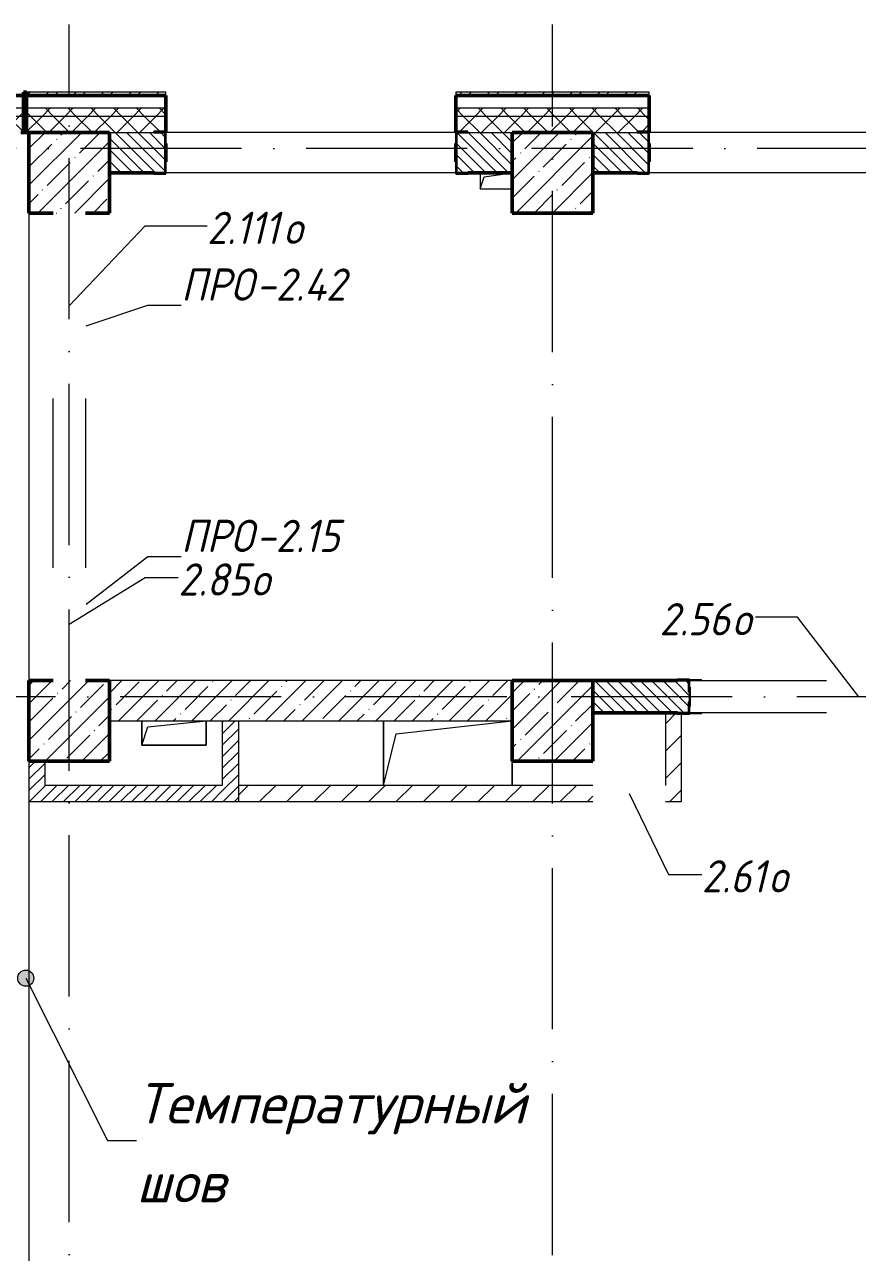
# Model space of a CAD drawing. Header units: millimetres. Extents: x -537608 to 253996, y -217170 to 186033.
# Drawn here: x -146325 to -141155, y -54204 to -46588 of the extents above; entities that cross this region are included whole.
import ezdxf

# ---------------------------------------------------------------- set-up
doc = ezdxf.new("R2010")
doc.units = ezdxf.units.MM
doc.linetypes.add('50_200_ШТРИХ_1Т_ш5_п1_п1_', pattern=[1400, 1000, -200, 0, -200])
for name, color, linetype, lineweight in [('A-FLOR-____-OTLN', 7, 'Continuous', 9), ('A-GENM-____-IDEN', 7, 'Continuous', 9), ('A-GENM-____-MCUT', 7, 'Continuous', 25), ('A-GENM-____-OTLN', 7, 'Continuous', 9), ('A-GENM-____-OTLN-1', 7, 'Continuous', 25), ('A-GLAZ-____-IDEN', 7, 'Continuous', 9), ('A-WALL-____-MCUT-1', 7, 'Continuous', 9), ('A-WALL-____-MCUT-2', 7, 'Continuous', 50), ('A-WALL-____-MCUT-3', 7, 'Continuous', 9), ('A-WALL-____-OTLN', 7, 'Continuous', 9), ('A-WALL-____-PATT-1', 7, 'Continuous', 9), ('A-WALL-FNSH-MCUT-1', 7, 'Continuous', 9), ('G-____-____-TEXT', 7, 'Continuous', 9), ('I-WALL-____-OTLN', 7, 'Continuous', 9), ('S-COLS-____-MCUT', 7, 'Continuous', 50), ('S-COLS-____-OTLN', 7, 'Continuous', 9), ('S-GRID-____-OTLN-1', 7, '50_200_ШТРИХ_1Т_ш5_п1_п1_', 9)]:
    doc.layers.add(name, color=color, linetype=linetype, lineweight=lineweight)
doc.styles.add('ISOCPEUR_I', font='isocpeui.ttf', dxfattribs={"height": 300})
doc.styles.add('ISOCPEUR_I_9', font='isocpeui.ttf', dxfattribs={"width": 0.9, "height": 250})
pattern_1 = [(45, (-184647.67, -56738.29), (-70.71068, 70.71068), []), (135, (-184647.67, -56738.29), (-70.71068, -70.71068), [])]
pattern_2 = [(135, (-184647.673, -56738.29), (-35.35534, -35.35534), [])]
pattern_3 = [(45, (-184647.673, -56738.29), (-35.35534, 35.35534), [])]
pattern_4 = [(45, (-184647.67, -56738.29), (-84.8528, 84.8528), [])]
pattern_5 = [(45, (-184647.67, -56738.29), (-114.04925, 114.04925), []), (45, (-184533.62, -56738.29), (-114.04925, 114.04925), [201.612, -40.322, 3.353, -36.97])]

# ---------------------------------------------------------------- blocks, each defined once
blk = doc.blocks.new('BSC_Колонна _Прямоугольная - 500х500-V88-АР1_План отверстий 2 этажа в осях 1-64_А-ГГ')
at = {"layer": 'S-COLS-____-OTLN'}
h = blk.add_hatch(dxfattribs=at)
h.set_pattern_fill('FP_117', color=256, style=0, pattern_type=2)
h.set_pattern_definition([(45, (-38600, -5831.04), (-114.04925, 114.04925), []), (45, (-38485.95, -5831.04), (-114.04925, 114.04925), [201.613, -40.323, 3.353, -36.97])])
h.paths.add_polyline_path([(-250, -250), (250, -250), (250, 250), (-250, 250)], flags=0)
at = {"layer": 'S-COLS-____-MCUT'}
for p, q in [((-100, 250), (-250, 250)), ((-250, 250), (-250, -250)), ((250, 250), (100, 250)), ((250, -250), (250, 250)), ((-250, -250), (250, -250))]:
    blk.add_line(p, q, dxfattribs=at)
blk = doc.blocks.new('BSC_Колонна _Прямоугольная - 500х500-V132-АР1_План отверстий 2 этажа в осях 1-64_А-ГГ')
at = {"layer": 'S-COLS-____-OTLN'}
h = blk.add_hatch(dxfattribs=at)
h.set_pattern_fill('FP_162', color=256, style=0, pattern_type=2)
h.set_pattern_definition([(45, (-41600, -5831.04), (-114.04925, 114.04925), []), (45, (-41485.95, -5831.04), (-114.04925, 114.04925), [201.613, -40.323, 3.353, -36.97])])
h.paths.add_polyline_path([(-250, -250), (250, -250), (250, 250), (-250, 250)], flags=0)
at = {"layer": 'S-COLS-____-MCUT'}
for p, q in [((250, 250), (-250, 250)), ((-250, 250), (-250, -250)), ((250, -250), (250, 250)), ((-250, -250), (250, -250))]:
    blk.add_line(p, q, dxfattribs=at)
blk = doc.blocks.new('Фахверк_СКБ_Уголок - 250_2700-27497298-АР1_План отверстий 2 этажа в осях 1-64_А-ГГ')
at = {"layer": 'A-GENM-____-MCUT'}
for p, q in [((200, 181), (125, 181)), ((125, 181), (125, 106)), ((131, 106), (131, 175)), ((131, 175), (200, 175)), ((200, 175), (200, 181)), ((125, 106), (131, 106)), ((131, -6), (125, -6)), ((125, -6), (125, -81)), ((131, -75), (131, -6)), ((200, -75), (131, -75)), ((200, -81), (200, -75)), ((125, -81), (200, -81))]:
    blk.add_line(p, q, dxfattribs=at)
blk = doc.blocks.new('154_Стойка_СКБ_Уголок - СМ-2480_200-28346303-АР1_План отверстий 2 этажа в осях 1-64_А-ГГ')
at = {"layer": 'A-GENM-____-MCUT'}
for p, q in [((125, 156), (125, 81)), ((200, 156), (125, 156)), ((200, 150), (200, 156)), ((125, 81), (131, 81)), ((131, 81), (131, 150)), ((131, 150), (200, 150)), ((131, 19), (125, 19)), ((125, 19), (125, -56)), ((131, -50), (131, 19)), ((125, -56), (200, -56)), ((200, -50), (131, -50)), ((200, -56), (200, -50))]:
    blk.add_line(p, q, dxfattribs=at)
blk = doc.blocks.new('Стойка_Влож_Полоса боковая - Полоса-28213942-АР1_План отверстий 2 этажа в осях 1-64_А-ГГ')
at = {"layer": 'A-GENM-____-OTLN'}
for p, q in [((-5, 60), (0, 60)), ((-5, -60), (-5, 60)), ((0, 31), (0, -31)), ((0, -60), (-5, -60))]:
    blk.add_line(p, q, dxfattribs=at)
blk = doc.blocks.new('Стойка_Влож_Уголок_Опорный - Уголок-28213941-АР1_План отверстий 2 этажа в осях 1-64_А-ГГ')
at = {"layer": 'A-GENM-____-OTLN'}
for p, q in [((-212, -6), (-212, 0)), ((0, 0), (0, -6)), ((-212, -75), (-212, -6)), ((-212, -6), (-206, -6)), ((-212, -75), (-206, -75)), ((-6, -6), (0, -6)), ((-6, -75), (0, -75)), ((0, -6), (0, -75))]:
    blk.add_line(p, q, dxfattribs=at)
blk = doc.blocks.new('AR_Отверстие прямоугольное _в плите_ - AR_Отверстие прямоугольное _в плите_-30459225-АР1_План отверстий 2 этажа в осях 1-64_А-ГГ')
at = {"layer": 'A-GENM-____-OTLN'}
for p, q in [((-200, 75), (-200, -75)), ((-200, -75), (-162.5, 37.5)), ((-162.5, 37.5), (200, 75)), ((200, -75), (200, 75)), ((-200, -75), (200, -75))]:
    blk.add_line(p, q, dxfattribs=at)
blk = doc.blocks.new('AR_Отверстие прямоугольное _в плите_ - AR_Отверстие прямоугольное _в плите_-V165-АР1_План отверстий 2 этажа в осях 1-64_А-ГГ')
at = {"layer": 'A-GENM-____-OTLN'}
for p, q in [((-100, 50), (-100, -50)), ((-100, -50), (-75, 25)), ((-75, 25), (100, 50)), ((-100, -50), (100, -50))]:
    blk.add_line(p, q, dxfattribs=at)
blk = doc.blocks.new('AR_Отверстие прямоугольное _в плите_ - AR_Отверстие прямоугольное _в плите_-30552658-АР1_План отверстий 2 этажа в осях 1-64_А-ГГ')
at = {"layer": 'A-GENM-____-OTLN'}
for p, q in [((-400, 200), (-400, -200)), ((-320, 120), (400, 200)), ((-400, -200), (-320, 120)), ((400, -200), (400, -50))]:
    blk.add_line(p, q, dxfattribs=at)
blk = doc.blocks.new('Стены 4 - Стены 4-31195499-АР1_План отверстий 2 этажа в осях 1-64_А-ГГ')
at = {"layer": 'A-WALL-____-MCUT-2'}
for p, q in [((-1798.5, 41030.2), (-1798.5, 41010.2)), ((-1548.5, 41030.2), (-1798.5, 41030.2)), ((-1798.5, 41010.2), (-1548.5, 41010.2)), ((-1548.5, 41010.2), (-1548.5, 41030.2))]:
    blk.add_line(p, q, dxfattribs=at)

msp = doc.modelspace()

# ---------------------------------------------------------------- hatches: boundary and pattern name
at = {"layer": 'A-WALL-____-PATT-1'}
h = msp.add_hatch(dxfattribs=at)
h.set_pattern_fill('FP_3', color=256, style=0, pattern_type=2)
h.set_pattern_definition([(45, (-184647.67, -56738.29), (-85.53659, 85.53659), []), (45, (-184590.65, -56738.29), (-85.53659, 85.53659), [])])
h.paths.add_polyline_path([(-112782.6725, -47027.2474), (-112782.6725, -47007.2474), (-116647.6725, -47007.2474), (-116647.6725, -47027.2474), (-113962.7906, -47027.2474)], flags=0)
h.paths.add_polyline_path([(-118447.6725, -47027.2474), (-118447.6725, -47007.2474), (-119647.6725, -47007.2474), (-119647.6725, -47027.2474), (-119265.1835, -47027.2474)], flags=0)
h.paths.add_polyline_path([(-121447.6725, -47027.2474), (-121447.6725, -47007.2474), (-122647.6725, -47007.2474), (-122647.6725, -47027.2474), (-121916.3799, -47027.2474)], flags=0)
h.paths.add_polyline_path([(-125451.3085, -47027.2474), (-124447.6725, -47027.2474), (-124447.6725, -47007.2474), (-125647.6725, -47007.2474), (-125647.6725, -47027.2474)], flags=0)
h.paths.add_polyline_path([(-128102.5049, -47027.2474), (-127447.6725, -47027.2474), (-127447.6725, -47007.2474), (-128647.6725, -47007.2474), (-128647.6725, -47027.2474)], flags=0)
h.paths.add_polyline_path([(-130447.6725, -47027.2474), (-130447.6725, -47007.2474), (-131647.6725, -47007.2474), (-131647.6725, -47027.2474), (-131637.4335, -47027.2474)], flags=0)
h.paths.add_polyline_path([(-133447.6725, -47027.2474), (-133447.6725, -47007.2474), (-134647.6725, -47007.2474), (-134647.6725, -47027.2474), (-134288.6299, -47027.2474)], flags=0)
h.paths.add_polyline_path([(-139447.6725, -47027.2474), (-139447.6725, -47007.2474), (-140647.6725, -47007.2474), (-140647.6725, -47027.2474), (-140474.7549, -47027.2474)], flags=0)
h.paths.add_polyline_path([(-137647.6725, -47027.2474), (-136447.6725, -47027.2474), (-136447.6725, -47007.2474), (-137647.6725, -47007.2474)], flags=0)
h.paths.add_polyline_path([(-143647.6725, -47027.2474), (-142447.6725, -47027.2474), (-142447.6725, -47007.2474), (-143647.6725, -47007.2474)], flags=0)
h.paths.add_polyline_path([(-146312.6725, -47027.2474), (-145447.6725, -47027.2474), (-145447.6725, -47007.2474), (-146312.6725, -47007.2474)], flags=0)
h = msp.add_hatch(dxfattribs=at)
h.set_pattern_fill('FP_1', color=256, style=0, pattern_type=2)
h.set_pattern_definition(pattern_1)
h.paths.add_polyline_path([(-110297.6725, -47157.2474), (-110297.6725, -47107.2474), (-116647.6725, -47107.2474), (-116647.6725, -47157.2474), (-110427.862, -47157.2474)], flags=0)
h.paths.add_polyline_path([(-119265.1835, -47157.2474), (-118447.6725, -47157.2474), (-118447.6725, -47107.2474), (-119647.6725, -47107.2474), (-119647.6725, -47157.2474)], flags=0)
h.paths.add_polyline_path([(-121447.6725, -47157.2474), (-121447.6725, -47107.2474), (-122647.6725, -47107.2474), (-122647.6725, -47157.2474), (-121916.3799, -47157.2474)], flags=0)
h.paths.add_polyline_path([(-124447.6725, -47157.2474), (-124447.6725, -47107.2474), (-125647.6725, -47107.2474), (-125647.6725, -47157.2474), (-124567.5763, -47157.2474)], flags=0)
h.paths.add_polyline_path([(-127447.6725, -47157.2474), (-127447.6725, -47107.2474), (-128647.6725, -47107.2474), (-128647.6725, -47157.2474), (-128102.5049, -47157.2474)], flags=0)
h.paths.add_polyline_path([(-131647.6725, -47157.2474), (-130447.6725, -47157.2474), (-130447.6725, -47107.2474), (-131647.6725, -47107.2474)], flags=0)
h.paths.add_polyline_path([(-134647.6725, -47157.2474), (-133447.6725, -47157.2474), (-133447.6725, -47107.2474), (-134647.6725, -47107.2474)], flags=0)
h.paths.add_polyline_path([(-136939.8263, -47157.2474), (-136447.6725, -47157.2474), (-136447.6725, -47107.2474), (-137647.6725, -47107.2474), (-137647.6725, -47157.2474)], flags=0)
h.paths.add_polyline_path([(-139447.6725, -47157.2474), (-139447.6725, -47107.2474), (-140647.6725, -47107.2474), (-140647.6725, -47157.2474), (-140474.7549, -47157.2474)], flags=0)
h.paths.add_polyline_path([(-142447.6725, -47157.2474), (-142447.6725, -47107.2474), (-143647.6725, -47107.2474), (-143647.6725, -47157.2474), (-143125.9514, -47157.2474)], flags=0)
h.paths.add_polyline_path([(-146847.6725, -47157.2474), (-145447.6725, -47157.2474), (-145447.6725, -47107.2474), (-146847.6725, -47107.2474)], flags=0)
h.paths.add_polyline_path([(-148647.6725, -47157.2474), (-148647.6725, -47107.2474), (-149847.6725, -47107.2474), (-149847.6725, -47157.2474), (-149312.0764, -47157.2474)], flags=0)
h.paths.add_polyline_path([(-157647.6725, -47157.2474), (-157647.6725, -47107.2474), (-160817.6725, -47107.2474), (-160817.6725, -47157.2474), (-159916.8621, -47157.2474)], flags=0)
h = msp.add_hatch(dxfattribs=at)
h.set_pattern_fill('FP_1', color=256, style=0, pattern_type=2)
h.set_pattern_definition(pattern_1)
h.paths.add_polyline_path([(-110297.6725, -47257.2474), (-110297.6725, -47157.2474), (-116647.6725, -47157.2474), (-116647.6725, -47251.2474), (-116572.6725, -47251.2474), (-116572.6725, -47257.2474), (-110427.862, -47257.2474)], flags=0)
h.paths.add_polyline_path([(-119265.1835, -47257.2474), (-118522.6725, -47257.2474), (-118522.6725, -47251.2474), (-118447.6725, -47251.2474), (-118447.6725, -47157.2474), (-119647.6725, -47157.2474), (-119647.6725, -47251.2474), (-119572.6725, -47251.2474), (-119572.6725, -47257.2474)], flags=0)
h.paths.add_polyline_path([(-121522.6725, -47257.2474), (-121522.6725, -47251.2474), (-121447.6725, -47251.2474), (-121447.6725, -47157.2474), (-122647.6725, -47157.2474), (-122647.6725, -47251.2474), (-122572.6725, -47251.2474), (-122572.6725, -47257.2474), (-121797.6725, -47257.2474)], flags=0)
h.paths.add_polyline_path([(-125297.6725, -47257.2474), (-124522.6725, -47257.2474), (-124522.6725, -47251.2474), (-124447.6725, -47251.2474), (-124447.6725, -47157.2474), (-125647.6725, -47157.2474), (-125647.6725, -47251.2474), (-125572.6725, -47251.2474), (-125572.6725, -47257.2474), (-125451.3085, -47257.2474)], flags=0)
h.paths.add_polyline_path([(-128102.5049, -47257.2474), (-127522.6725, -47257.2474), (-127522.6725, -47251.2474), (-127447.6725, -47251.2474), (-127447.6725, -47157.2474), (-128647.6725, -47157.2474), (-128647.6725, -47251.2474), (-128572.6725, -47251.2474), (-128572.6725, -47257.2474)], flags=0)
h.paths.add_polyline_path([(-130797.6725, -47257.2474), (-130522.6725, -47257.2474), (-130522.6725, -47251.2474), (-130447.6725, -47251.2474), (-130447.6725, -47157.2474), (-131647.6725, -47157.2474), (-131647.6725, -47251.2474), (-131572.6725, -47251.2474), (-131572.6725, -47257.2474), (-131297.6725, -47257.2474)], flags=0)
h.paths.add_polyline_path([(-133797.6725, -47257.2474), (-133522.6725, -47257.2474), (-133522.6725, -47251.2474), (-133447.6725, -47251.2474), (-133447.6725, -47157.2474), (-134647.6725, -47157.2474), (-134647.6725, -47251.2474), (-134572.6725, -47251.2474), (-134572.6725, -47257.2474), (-134288.6299, -47257.2474)], flags=0)
h.paths.add_polyline_path([(-136522.6725, -47257.2474), (-136522.6725, -47251.2474), (-136447.6725, -47251.2474), (-136447.6725, -47157.2474), (-137647.6725, -47157.2474), (-137647.6725, -47251.2474), (-137572.6725, -47251.2474), (-137572.6725, -47257.2474), (-136939.8263, -47257.2474)], flags=0)
h.paths.add_polyline_path([(-139522.6725, -47257.2474), (-139522.6725, -47251.2474), (-139447.6725, -47251.2474), (-139447.6725, -47157.2474), (-140647.6725, -47157.2474), (-140647.6725, -47251.2474), (-140572.6725, -47251.2474), (-140572.6725, -47257.2474), (-139797.6725, -47257.2474)], flags=0)
h.paths.add_polyline_path([(-143572.6725, -47257.2474), (-142522.6725, -47257.2474), (-142522.6725, -47251.2474), (-142447.6725, -47251.2474), (-142447.6725, -47157.2474), (-143647.6725, -47157.2474), (-143647.6725, -47251.2474), (-143572.6725, -47251.2474)], flags=0)
h.paths.add_polyline_path([(-145797.6725, -47257.2474), (-145522.6725, -47257.2474), (-145522.6725, -47251.2474), (-145447.6725, -47251.2474), (-145447.6725, -47157.2474), (-146847.6725, -47157.2474), (-146847.6725, -47257.2474), (-146347.6725, -47257.2474)], flags=0)
h.paths.add_polyline_path([(-149312.0764, -47257.2474), (-148722.6725, -47257.2474), (-148722.6725, -47251.2474), (-148647.6725, -47251.2474), (-148647.6725, -47157.2474), (-149847.6725, -47157.2474), (-149847.6725, -47257.2474), (-149347.6725, -47257.2474)], flags=0)
h.paths.add_polyline_path([(-157722.6725, -47257.2474), (-157722.6725, -47251.2474), (-157647.6725, -47251.2474), (-157647.6725, -47157.2474), (-160817.6725, -47157.2474), (-160817.6725, -47257.2474), (-158347.6725, -47257.2474)], flags=0)
h = msp.add_hatch(dxfattribs=at)
h.set_pattern_fill('FP_6', color=256, style=0, pattern_type=2)
h.set_pattern_definition(pattern_2)
h.paths.add_polyline_path([(-143297.6725, -47507.2474), (-143297.6725, -47257.2474), (-143641.6725, -47257.2474), (-143641.6725, -47326.2474), (-143647.6725, -47326.2474), (-143647.6725, -47438.2474), (-143641.6725, -47438.2474), (-143641.6725, -47507.2474), (-143572.6725, -47507.2474)], flags=0)
h.paths.add_polyline_path([(-145522.6725, -47507.2474), (-145453.6725, -47507.2474), (-145453.6725, -47438.2474), (-145447.6725, -47438.2474), (-145447.6725, -47326.2474), (-145453.6725, -47326.2474), (-145453.6725, -47257.2474), (-145797.6725, -47257.2474), (-145797.6725, -47507.2474), (-145777.1478, -47507.2474)], flags=0)
h = msp.add_hatch(dxfattribs=at)
h.set_pattern_fill('FP_6', color=256, style=0, pattern_type=2)
h.set_pattern_definition(pattern_2)
h.paths.add_polyline_path([(-140641.6725, -47507.2474), (-140297.6725, -47507.2474), (-140297.6725, -47257.2474), (-140641.6725, -47257.2474), (-140641.6725, -47326.2474), (-140647.6725, -47326.2474), (-140647.6725, -47438.2474), (-140641.6725, -47438.2474), (-140641.6725, -47502.9617)], flags=0)
h.paths.add_polyline_path([(-142522.6725, -47507.2474), (-142453.6725, -47507.2474), (-142453.6725, -47438.2474), (-142447.6725, -47438.2474), (-142447.6725, -47326.2474), (-142453.6725, -47326.2474), (-142453.6725, -47257.2474), (-142797.6725, -47257.2474), (-142797.6725, -47507.2474)], flags=0)
h = msp.add_hatch(dxfattribs=at)
h.set_pattern_fill('FP_25', color=256, style=0, pattern_type=2)
h.set_pattern_definition(pattern_5)
h.paths.add_polyline_path([(-143297.6725, -50907.2474), (-143297.6725, -50657.2474), (-145797.6725, -50657.2474), (-145797.6725, -50907.2474), (-145777.1478, -50907.2474)], flags=0)
h = msp.add_hatch(dxfattribs=at)
h.set_pattern_fill('FP_6', color=256, style=0, pattern_type=2)
h.set_pattern_definition(pattern_2)
h.paths.add_polyline_path([(-140422.6725, -50857.2474), (-140297.6725, -50857.2474), (-140297.6725, -50657.2474), (-140491.6725, -50657.2474), (-140491.6725, -50726.2474), (-140497.6725, -50726.2474), (-140497.6725, -50788.2474), (-140491.6725, -50788.2474), (-140491.6725, -50857.2474), (-140474.7549, -50857.2474)], flags=0)
h.paths.add_polyline_path([(-142242.2192, -50857.2474), (-142203.6725, -50857.2474), (-142203.6725, -50788.2474), (-142197.6725, -50788.2474), (-142197.6725, -50726.2474), (-142203.6725, -50726.2474), (-142203.6725, -50657.2474), (-142797.6725, -50657.2474), (-142797.6725, -50857.2474), (-142272.6725, -50857.2474)], flags=0)
h = msp.add_hatch(dxfattribs=at)
h.set_pattern_fill('FP_4', color=256, style=0, pattern_type=2)
h.set_pattern_definition(pattern_4)
h.paths.add_polyline_path([(-142347.6725, -51407.2474), (-142247.6725, -51407.2474), (-142247.6725, -50863.2474), (-142272.6725, -50863.2474), (-142272.6725, -50857.2474), (-142347.6725, -50857.2474), (-142347.6725, -51307.2474)], flags=0)
h = msp.add_hatch(dxfattribs=at)
h.set_pattern_fill('FP_5', color=256, style=0, pattern_type=2)
h.set_pattern_definition(pattern_3)
h.paths.add_polyline_path([(-144997.6725, -51407.2474), (-144997.6725, -50907.2474), (-145097.6725, -50907.2474), (-145097.6725, -51407.2474)], flags=0)
h = msp.add_hatch(dxfattribs=at)
h.set_pattern_fill('FP_5', color=256, style=0, pattern_type=2)
h.set_pattern_definition(pattern_3)
h.paths.add_polyline_path([(-146197.6725, -51407.2474), (-146197.6725, -51157.2474), (-146297.6725, -51157.2474), (-146297.6725, -51407.2474)], flags=0)
h = msp.add_hatch(dxfattribs=at)
h.set_pattern_fill('FP_5', color=256, style=0, pattern_type=2)
h.set_pattern_definition(pattern_3)
h.paths.add_polyline_path([(-145097.6725, -51407.2474), (-145097.6725, -51307.2474), (-146197.6725, -51307.2474), (-146197.6725, -51407.2474), (-145777.1478, -51407.2474)], flags=0)
h = msp.add_hatch(dxfattribs=at)
h.set_pattern_fill('FP_4', color=256, style=0, pattern_type=2)
h.set_pattern_definition(pattern_4)
h.paths.add_polyline_path([(-144997.6725, -51407.2474), (-142797.6725, -51407.2474), (-142797.6725, -51307.2474), (-144997.6725, -51307.2474)], flags=0)
at = {"layer": 'G-____-____-TEXT'}
h = msp.add_hatch(color=256, dxfattribs=at)
edge = h.paths.add_edge_path(flags=0)
edge.add_arc((-146317.6781, -52502.8831), 50, 0, 360)
at = {"layer": 'S-COLS-____-OTLN'}
h = msp.add_hatch(dxfattribs=at)
h.set_pattern_fill('FP_25', color=256, style=0, pattern_type=2)
h.set_pattern_definition(pattern_5)
h.paths.add_polyline_path([(-146297.6725, -47757.2474), (-145797.6725, -47757.2474), (-145797.6725, -47257.2474), (-146297.6725, -47257.2474), (-146297.6725, -47402.4409)], flags=0)
h = msp.add_hatch(dxfattribs=at)
h.set_pattern_fill('FP_25', color=256, style=0, pattern_type=2)
h.set_pattern_definition(pattern_5)
h.paths.add_polyline_path([(-143297.6725, -47757.2474), (-142797.6725, -47757.2474), (-142797.6725, -47257.2474), (-143297.6725, -47257.2474), (-143297.6725, -47402.4409)], flags=0)

# ---------------------------------------------------------------- linework, layer by layer
at = {"layer": 'A-FLOR-____-OTLN'}
for p, q in [((-146297.6725, -47757.2474), (-146297.6725, -50657.2474)), ((-145597.6725, -51057.2474), (-145597.6725, -50907.2474)), ((-145197.6725, -50907.2474), (-145197.6725, -51057.2474)), ((-144097.6725, -51307.2474), (-144097.6725, -50907.2474)), ((-145197.6725, -51057.2474), (-145597.6725, -51057.2474)), ((-143297.6725, -51157.2474), (-143297.6725, -51307.2474)), ((-146297.6725, -51407.2474), (-146297.6725, -58157.2474))]:
    msp.add_line(p, q, dxfattribs=at)
at = {"layer": 'A-GENM-____-IDEN'}
for p, q in [((-145941.6725, -48457.2474), (-145560.6227, -48327.6931)), ((-145560.6227, -48327.6931), (-145352.8507, -48327.6931)), ((-145941.6725, -50182.2474), (-145560.6227, -49886.7706)), ((-145560.6227, -49886.7706), (-145352.8507, -49886.7706))]:
    msp.add_line(p, q, dxfattribs=at)
at = {"layer": 'A-GLAZ-____-IDEN'}
for p, q in [((-146047.6725, -48332.2474), (-145577.1793, -47836.4873)), ((-145577.1793, -47836.4873), (-145192.0404, -47836.4873)), ((-146047.6725, -50307.2474), (-145577.1793, -50017.4744)), ((-145577.1793, -50017.4744), (-145370.8507, -50017.4744)), ((-141527.1883, -50263.8636), (-141788.2632, -50263.8636)), ((-141147.6725, -50757.2474), (-141527.1883, -50263.8636)), ((-142572.6725, -51357.2474), (-142328.6125, -51859.0012)), ((-142328.6125, -51859.0012), (-142121.6577, -51859.0012))]:
    msp.add_line(p, q, dxfattribs=at)
at = {"layer": 'A-WALL-____-MCUT-1'}
for p, q in [((-143297.6725, -50657.2474), (-145797.6725, -50657.2474)), ((-145797.6725, -50907.2474), (-143297.6725, -50907.2474))]:
    msp.add_line(p, q, dxfattribs=at)
at = {"layer": 'A-WALL-____-MCUT-2'}
for p, q in [((-145447.6725, -47027.2474), (-146847.6725, -47027.2474)), ((-145447.6725, -47251.2474), (-145447.6725, -47027.2474)), ((-142447.6725, -47027.2474), (-143647.6725, -47027.2474)), ((-143647.6725, -47027.2474), (-143647.6725, -47251.2474)), ((-142447.6725, -47251.2474), (-142447.6725, -47027.2474)), ((-146347.6725, -47257.2474), (-145797.6725, -47257.2474)), ((-145797.6725, -47257.2474), (-145797.6725, -47507.2474)), ((-143297.6725, -47257.2474), (-142797.6725, -47257.2474)), ((-143297.6725, -47507.2474), (-143297.6725, -47257.2474)), ((-142797.6725, -47257.2474), (-142797.6725, -47507.2474)), ((-145447.6725, -47438.2474), (-145447.6725, -47326.2474)), ((-143647.6725, -47326.2474), (-143647.6725, -47438.2474)), ((-142447.6725, -47438.2474), (-142447.6725, -47326.2474)), ((-145797.6725, -47507.2474), (-145522.6725, -47507.2474)), ((-143572.6725, -47507.2474), (-143297.6725, -47507.2474)), ((-142797.6725, -47507.2474), (-142522.6725, -47507.2474)), ((-142272.6725, -50657.2474), (-142797.6725, -50657.2474)), ((-142797.6725, -50857.2474), (-142272.6725, -50857.2474))]:
    msp.add_line(p, q, dxfattribs=at)
at = {"layer": 'A-WALL-____-MCUT-3'}
for p, q in [((-145447.6725, -47107.2474), (-146847.6725, -47107.2474)), ((-142447.6725, -47107.2474), (-143647.6725, -47107.2474)), ((-145447.6725, -47157.2474), (-146847.6725, -47157.2474)), ((-142447.6725, -47157.2474), (-143647.6725, -47157.2474)), ((-145797.6725, -47257.2474), (-145522.6725, -47257.2474)), ((-143572.6725, -47257.2474), (-143297.6725, -47257.2474)), ((-142797.6725, -47257.2474), (-142522.6725, -47257.2474))]:
    msp.add_line(p, q, dxfattribs=at)
at = {"layer": 'A-WALL-____-OTLN'}
for p, q in [((-143647.6725, -47257.2474), (-145447.6725, -47257.2474)), ((-140647.6725, -47257.2474), (-142447.6725, -47257.2474)), ((-143647.6725, -47507.2474), (-145447.6725, -47507.2474)), ((-140647.6725, -47507.2474), (-142447.6725, -47507.2474))]:
    msp.add_line(p, q, dxfattribs=at)
at = {"layer": 'A-WALL-FNSH-MCUT-1'}
for p, q in [((-145447.6725, -47007.2474), (-146312.6725, -47007.2474)), ((-146312.6725, -47007.2474), (-146312.6725, -47027.2474)), ((-145447.6725, -47027.2474), (-145447.6725, -47007.2474)), ((-142447.6725, -47007.2474), (-143647.6725, -47007.2474)), ((-143647.6725, -47007.2474), (-143647.6725, -47027.2474)), ((-143647.6725, -47027.2474), (-143647.6725, -47027.2474)), ((-142447.6725, -47027.2474), (-142447.6725, -47007.2474)), ((-142347.6725, -50857.2474), (-142347.6725, -51307.2474)), ((-142247.6725, -51407.2474), (-142247.6725, -50863.2474)), ((-145097.6725, -50907.2474), (-145097.6725, -51307.2474)), ((-144997.6725, -50907.2474), (-144997.6725, -51407.2474)), ((-146297.6725, -51157.2474), (-146297.6725, -51407.2474)), ((-146197.6725, -51307.2474), (-146197.6725, -51157.2474)), ((-145097.6725, -51307.2474), (-146197.6725, -51307.2474)), ((-142797.6725, -51307.2474), (-144997.6725, -51307.2474)), ((-146297.6725, -51407.2474), (-142797.6725, -51407.2474)), ((-142347.6725, -51407.2474), (-142247.6725, -51407.2474))]:
    msp.add_line(p, q, dxfattribs=at)
at = {"layer": 'G-____-____-TEXT'}
for p, q in [((-146317.6781, -52502.8831), (-145810.6216, -53510.2666)), ((-145810.6216, -53510.2666), (-145630.9336, -53510.2666))]:
    msp.add_line(p, q, dxfattribs=at)
msp.add_circle((-146317.6781, -52502.8831), 50, dxfattribs=at)
at = {"layer": 'I-WALL-____-OTLN'}
for p, q in [((-146147.6725, -49957.2474), (-146147.6725, -48907.2474)), ((-145947.6725, -48907.2474), (-145947.6725, -49957.2474)), ((-142197.6725, -50657.2474), (-141347.6725, -50657.2474)), ((-141347.6725, -50857.2474), (-142197.6725, -50857.2474))]:
    msp.add_line(p, q, dxfattribs=at)
at = {"layer": 'S-COLS-____-MCUT'}
for p, q in [((-145797.6725, -47257.2474), (-146297.6725, -47257.2474)), ((-146297.6725, -47257.2474), (-146297.6725, -47757.2474)), ((-145797.6725, -47757.2474), (-145797.6725, -47257.2474)), ((-142797.6725, -47257.2474), (-143297.6725, -47257.2474)), ((-143297.6725, -47257.2474), (-143297.6725, -47757.2474)), ((-142797.6725, -47757.2474), (-142797.6725, -47257.2474)), ((-146297.6725, -47757.2474), (-146147.6725, -47757.2474)), ((-145947.6725, -47757.2474), (-145797.6725, -47757.2474)), ((-143297.6725, -47757.2474), (-142797.6725, -47757.2474))]:
    msp.add_line(p, q, dxfattribs=at)
at = {"layer": 'S-GRID-____-OTLN-1'}
for p, q in [((-146047.6725, -61016.8941), (-146047.6725, -46587.75)), ((-143047.6725, -61220.8957), (-143047.6725, -46587.75)), ((-80573.2659, -47357.2474), (-189093.2365, -47357.2474)), ((-94328.8852, -50757.2474), (-189316.4427, -50757.2474))]:
    msp.add_line(p, q, dxfattribs=at)

# ---------------------------------------------------------------- block references
at = {"layer": 'A-GENM-____-OTLN'}
for name, p in [('AR_Отверстие прямоугольное _в плите_ - AR_Отверстие прямоугольное _в плите_-V165-АР1_План отверстий 2 этажа в осях 1-64_А-ГГ', (-143397.6725, -47557.2474)), ('AR_Отверстие прямоугольное _в плите_ - AR_Отверстие прямоугольное _в плите_-30459225-АР1_План отверстий 2 этажа в осях 1-64_А-ГГ', (-145397.6725, -50982.2474)), ('AR_Отверстие прямоугольное _в плите_ - AR_Отверстие прямоугольное _в плите_-30552658-АР1_План отверстий 2 этажа в осях 1-64_А-ГГ', (-143697.6725, -51107.2474))]:
    msp.add_blockref(name, p, dxfattribs=at)
for name, p, rotation in [('Стойка_Влож_Уголок_Опорный - Уголок-28213941-АР1_План отверстий 2 этажа в осях 1-64_А-ГГ', (-142197.6725, -50651.2474), 89.99999999999955), ('Стойка_Влож_Полоса боковая - Полоса-28213942-АР1_План отверстий 2 этажа в осях 1-64_А-ГГ', (-142197.6725, -50757.2474), 180)]:
    msp.add_blockref(name, p, dxfattribs=dict(at, rotation=rotation))
at = {"layer": 'A-GENM-____-OTLN-1', "rotation": 180}
for name, p in [('Фахверк_СКБ_Уголок - 250_2700-27497298-АР1_План отверстий 2 этажа в осях 1-64_А-ГГ', (-145322.6725, -47332.2474)), ('Фахверк_СКБ_Уголок - 250_2700-27497298-АР1_План отверстий 2 этажа в осях 1-64_А-ГГ', (-142322.6725, -47332.2474)), ('154_Стойка_СКБ_Уголок - СМ-2480_200-28346303-АР1_План отверстий 2 этажа в осях 1-64_А-ГГ', (-142072.6725, -50707.2474))]:
    msp.add_blockref(name, p, dxfattribs=at)
at = {"layer": 'A-GENM-____-OTLN-1'}
msp.add_blockref('Фахверк_СКБ_Уголок - 250_2700-27497298-АР1_План отверстий 2 этажа в осях 1-64_А-ГГ', (-143772.6725, -47432.2474), dxfattribs=at)
at = {"layer": 'A-WALL-____-OTLN', "rotation": 89.9999999999999}
msp.add_blockref('Стены 4 - Стены 4-31195499-АР1_План отверстий 2 этажа в осях 1-64_А-ГГ', (-105302.4305, -45458.7356), dxfattribs=at)
at = {"layer": 'S-COLS-____-OTLN'}
for name, p in [('BSC_Колонна _Прямоугольная - 500х500-V88-АР1_План отверстий 2 этажа в осях 1-64_А-ГГ', (-146047.6725, -50907.2474)), ('BSC_Колонна _Прямоугольная - 500х500-V132-АР1_План отверстий 2 этажа в осях 1-64_А-ГГ', (-143047.6725, -50907.2474))]:
    msp.add_blockref(name, p, dxfattribs=at)

# ---------------------------------------------------------------- texts
at = {"layer": 'A-GENM-____-IDEN', "char_height": 200, "attachment_point": 1, "style": 'ISOCPEUR_I_9'}
for s, insert, width in [('ПРО', (-145352.8507, -48100.577), 562.784625), ('-2.42', (-144888.507, -48100.577), 735.949125), ('ПРО', (-145352.8507, -49659.6545), 562.784625), ('-2.15', (-144888.507, -49659.6545), 663.79725)]:
    msp.add_mtext(s, dxfattribs=dict(at, insert=insert, width=width))
at = {"layer": 'A-GLAZ-____-IDEN', "char_height": 200, "attachment_point": 1, "style": 'ISOCPEUR_I_9'}
for s, insert, width in [('2.111', (-145192.0404, -47748.8727), 577.215), ('\\fISOCPEUR|b0|i1|c204|p34|;\\W.9;о', (-144715.7904, -47748.8727), 158.734125), ('2.85', (-145370.8507, -49929.8598), 548.35425), ('\\fISOCPEUR|b0|i1|c204|p34|;\\W.9;о', (-144918.4132, -49929.8598), 158.734125), ('2.56', (-142383.7178, -50176.2491), 548.35425), ('\\fISOCPEUR|b0|i1|c204|p34|;\\W.9;о', (-141931.2803, -50176.2491), 158.734125), ('2.61', (-142121.6577, -51771.3866), 505.063125), ('\\fISOCPEUR|b0|i1|c204|p34|;\\W.9;о', (-141704.939, -51771.3866), 158.734125)]:
    msp.add_mtext(s, dxfattribs=dict(at, insert=insert, width=width))
at = {"layer": 'G-____-____-TEXT', "char_height": 250, "attachment_point": 1, "style": 'ISOCPEUR_I'}
for s, insert, width in [('Температурный', (-145630.9336, -53154.4124), 2763.416813), ('шов', (-145630.9336, -53643.8916), 656.582063)]:
    msp.add_mtext(s, dxfattribs=dict(at, insert=insert, width=width))

doc.saveas('drawing.dxf')
